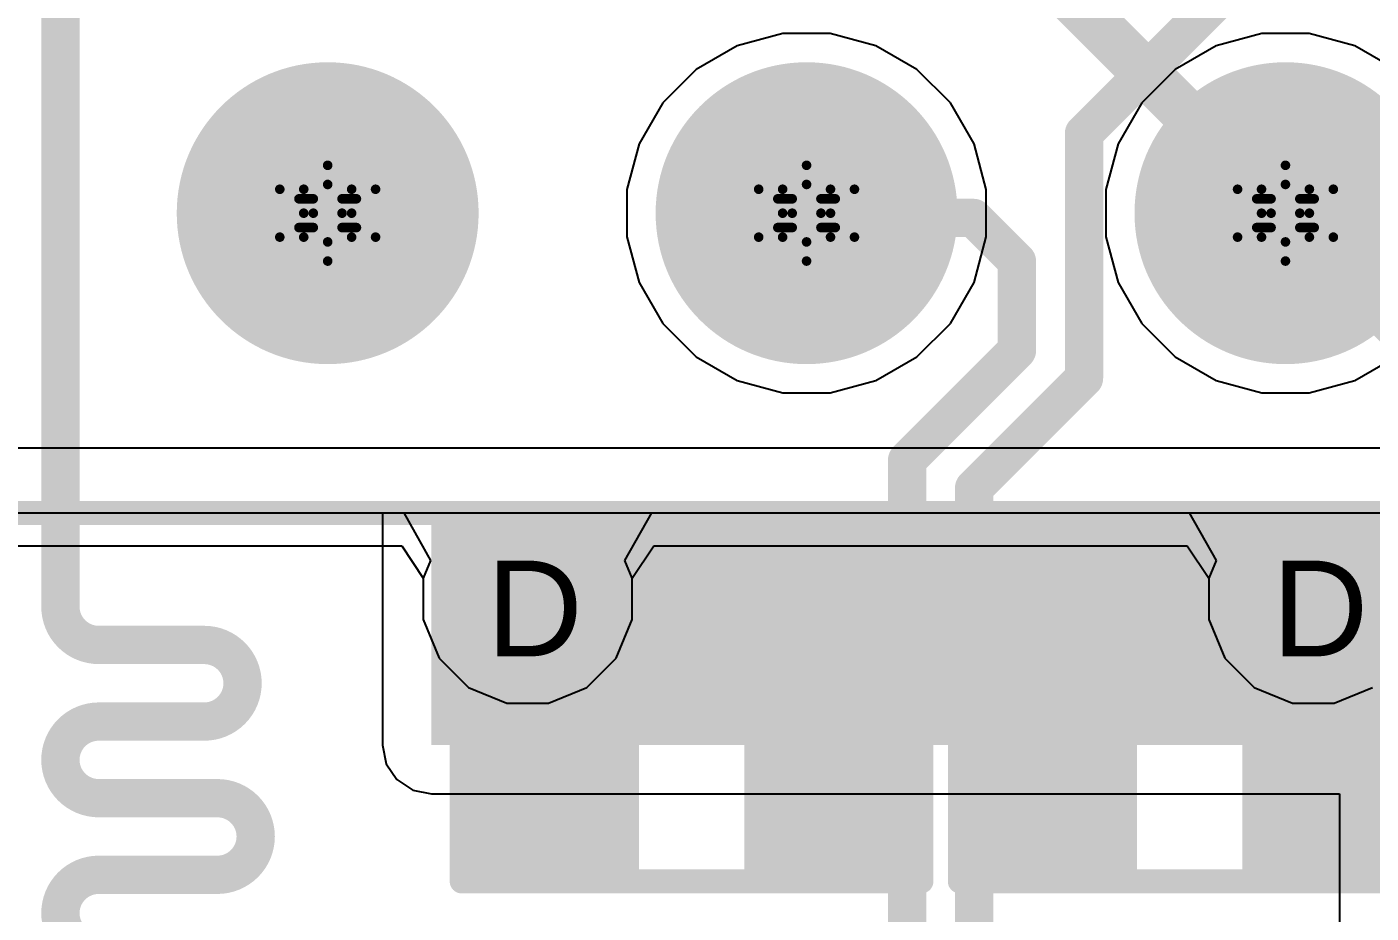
# Model space of a CAD drawing. Header units: inches. Extents: x 0 to 5032, y 0 to 5323.
# Drawn here: x 124.73 to 131.86, y 106.48 to 111.18 of the extents above; entities that cross this region are included whole.
import ezdxf

# ---------------------------------------------------------------- set-up
doc = ezdxf.new("R2010")
doc.units = ezdxf.units.IN
for name, color, linetype in [('Bottom Layer', 5, 'Continuous'), ('Bottom Solder', 6, 'Continuous'), ('Drill Drawing', 1, 'Continuous'), ('Layer 1', 16, 'Continuous'), ('Layer 2', 76, 'Continuous'), ('Multi-Layer', 9, 'Continuous'), ('Pad Holes', 156, 'Continuous'), ('Top Layer', 1, 'Continuous'), ('Top Overlay', 2, 'Continuous'), ('Top Paste', 8, 'Continuous'), ('Top Solder', 216, 'Continuous'), ('Via Holes', 16, 'Continuous')]:
    doc.layers.add(name, color=color, linetype=linetype)
doc.styles.add('Arial', font='', dxfattribs={"height": 0.2})
doc.styles.get('Arial').set_extended_font_data('Arial')

# ---------------------------------------------------------------- blocks, each defined once
blk = doc.blocks.new('HR911105A_224')
at = {"layer": 'Bottom Layer'}
h = blk.add_hatch(color=5, dxfattribs=at)
edge = h.paths.add_edge_path()
edge.add_arc((-4.439998739999999, -6.89499764), 0.69900038, 0, 360)
h = blk.add_hatch(color=5, dxfattribs=at)
edge = h.paths.add_edge_path()
edge.add_arc((-1.89999874, -6.89499764), 0.69900038, 0, 360)
h = blk.add_hatch(color=5, dxfattribs=at)
edge = h.paths.add_edge_path()
edge.add_arc((0.64000126, -6.89499764), 0.69900038, 0, 360)
at = {"layer": 'Bottom Solder'}
h = blk.add_hatch(color=6, dxfattribs=at)
edge = h.paths.add_edge_path()
edge.add_arc((-4.439998739999999, -6.89499764), 0.8006003799999999, 0, 360)
h = blk.add_hatch(color=6, dxfattribs=at)
edge = h.paths.add_edge_path()
edge.add_arc((-1.89999874, -6.89499764), 0.8006003799999999, 0, 360)
h = blk.add_hatch(color=6, dxfattribs=at)
edge = h.paths.add_edge_path()
edge.add_arc((0.64000126, -6.89499764), 0.8006003799999999, 0, 360)
at = {"layer": 'Layer 1'}
h = blk.add_hatch(color=16, dxfattribs=at)
edge = h.paths.add_edge_path()
edge.add_arc((-4.439998739999999, -6.89499764), 0.69900038, 0, 360)
h = blk.add_hatch(color=16, dxfattribs=at)
edge = h.paths.add_edge_path()
edge.add_arc((-1.89999874, -6.89499764), 0.69900038, 0, 360)
h = blk.add_hatch(color=16, dxfattribs=at)
edge = h.paths.add_edge_path()
edge.add_arc((0.64000126, -6.89499764), 0.69900038, 0, 360)
at = {"layer": 'Layer 2'}
h = blk.add_hatch(color=76, dxfattribs=at)
edge = h.paths.add_edge_path()
edge.add_arc((-4.439998739999999, -6.89499764), 0.69900038, 0, 360)
h = blk.add_hatch(color=76, dxfattribs=at)
edge = h.paths.add_edge_path()
edge.add_arc((-1.89999874, -6.89499764), 0.69900038, 0, 360)
h = blk.add_hatch(color=76, dxfattribs=at)
edge = h.paths.add_edge_path()
edge.add_arc((0.64000126, -6.89499764), 0.69900038, 0, 360)
at = {"layer": 'Multi-Layer'}
h = blk.add_hatch(color=9, dxfattribs=at)
edge = h.paths.add_edge_path()
edge.add_arc((-4.439998739999999, -6.89499764), 0.69900038, 0, 360)
h = blk.add_hatch(color=9, dxfattribs=at)
edge = h.paths.add_edge_path()
edge.add_arc((-1.89999874, -6.89499764), 0.69900038, 0, 360)
h = blk.add_hatch(color=9, dxfattribs=at)
edge = h.paths.add_edge_path()
edge.add_arc((0.64000126, -6.89499764), 0.69900038, 0, 360)
at = {"layer": 'Pad Holes'}
h = blk.add_hatch(color=7, dxfattribs=at)
edge = h.paths.add_edge_path()
edge.add_arc((-4.439998739999999, -6.89499764), 0.44500038, 0, 360)
h = blk.add_hatch(color=7, dxfattribs=at)
edge = h.paths.add_edge_path()
edge.add_arc((-1.89999874, -6.89499764), 0.44500038, 0, 360)
h = blk.add_hatch(color=7, dxfattribs=at)
edge = h.paths.add_edge_path()
edge.add_arc((0.64000126, -6.89499764), 0.44500038, 0, 360)
at = {"layer": 'Top Layer'}
h = blk.add_hatch(color=1, dxfattribs=at)
edge = h.paths.add_edge_path()
edge.add_arc((-4.439998739999999, -6.89499764), 0.69900038, 0, 360)
h = blk.add_hatch(color=1, dxfattribs=at)
edge = h.paths.add_edge_path()
edge.add_arc((-1.89999874, -6.89499764), 0.69900038, 0, 360)
h = blk.add_hatch(color=1, dxfattribs=at)
edge = h.paths.add_edge_path()
edge.add_arc((0.64000126, -6.89499764), 0.69900038, 0, 360)
at = {"layer": 'Top Solder'}
h = blk.add_hatch(color=216, dxfattribs=at)
edge = h.paths.add_edge_path()
edge.add_arc((-4.439998739999999, -6.89499764), 0.8006003799999999, 0, 360)
h = blk.add_hatch(color=216, dxfattribs=at)
edge = h.paths.add_edge_path()
edge.add_arc((-1.89999874, -6.89499764), 0.8006003799999999, 0, 360)
h = blk.add_hatch(color=216, dxfattribs=at)
edge = h.paths.add_edge_path()
edge.add_arc((0.64000126, -6.89499764), 0.8006003799999999, 0, 360)
at = {"layer": 'Top Overlay'}
blk.add_lwpolyline([(-7.999999239999999, -8.484997, 0.127, 0.127, 0), (7.999999239999999, -8.484997, 0.127, 0.127, 0)], format="xyseb", dxfattribs=at)
blk = doc.blocks.new('R___0603_228')
at = {"layer": 'Top Layer'}
for points in [[(-0.3809999999999999, 0.4445), (-0.3809999999999999, -0.4445), (-1.143, -0.4445), (-1.143, 0.4445)], [(1.143, 0.4445), (1.143, -0.4445), (0.3809999999999999, -0.4445), (0.3809999999999999, 0.4445)]]:
    blk.add_hatch(color=1, dxfattribs=at).paths.add_polyline_path(points)
at = {"layer": 'Top Paste'}
for points in [[(-0.3809999999999999, 0.4445), (-0.3809999999999999, -0.4445), (-1.143, -0.4445), (-1.143, 0.4445)], [(1.143, 0.4445), (1.143, -0.4445), (0.3809999999999999, -0.4445), (0.3809999999999999, 0.4445)]]:
    blk.add_hatch(color=8, dxfattribs=at).paths.add_polyline_path(points)
at = {"layer": 'Top Solder'}
for points in [[(-0.2794, 0.5460999999999999), (-0.2794, -0.5460999999999999), (-1.2446, -0.5460999999999999), (-1.2446, 0.5460999999999999)], [(1.2446, 0.5460999999999999), (1.2446, -0.5460999999999999), (0.2794, -0.5460999999999999), (0.2794, 0.5460999999999999)]]:
    blk.add_hatch(color=216, dxfattribs=at).paths.add_polyline_path(points)
at = {"layer": 'Top Overlay'}
for points in [[(1.2192, 0.5334, 0.127, 0.127, 0), (-1.2192, 0.5334, 0.127, 0.127, 0)], [(-1.2192, 0.5334, 0.127, 0.127, 0), (-1.2192, -0.5334, 0.127, 0.127, 0)], [(1.2192, 0.5334, 0.127, 0.127, 0), (1.2192, -0.5334, 0.127, 0.127, 0)], [(1.2192, -0.5334, 0.127, 0.127, 0), (-1.2192, -0.5334, 0.127, 0.127, 0)]]:
    blk.add_lwpolyline(points, format="xyseb", dxfattribs=at)
for points in [[(-1.25095, 0.5334, 0.0635, 0.0635, 1), (-1.18745, 0.5334, 0.0635, 0.0635, 1)], [(-1.25095, 0.5334, 0.0635, 0.0635, 1), (-1.18745, 0.5334, 0.0635, 0.0635, 1)], [(1.18745, 0.5334, 0.0635, 0.0635, 1), (1.25095, 0.5334, 0.0635, 0.0635, 1)], [(1.18745, 0.5334, 0.0635, 0.0635, 1), (1.25095, 0.5334, 0.0635, 0.0635, 1)], [(-1.25095, -0.5334, 0.0635, 0.0635, 1), (-1.18745, -0.5334, 0.0635, 0.0635, 1)], [(-1.25095, -0.5334, 0.0635, 0.0635, 1), (-1.18745, -0.5334, 0.0635, 0.0635, 1)], [(1.18745, -0.5334, 0.0635, 0.0635, 1), (1.25095, -0.5334, 0.0635, 0.0635, 1)], [(1.18745, -0.5334, 0.0635, 0.0635, 1), (1.25095, -0.5334, 0.0635, 0.0635, 1)]]:
    blk.add_lwpolyline(points, format="xyseb", close=True, dxfattribs=at)
blk = doc.blocks.new('R___0603_230')
at = {"layer": 'Top Layer'}
for points in [[(-0.3809999999999999, 0.4445), (-0.3810000000000001, -0.4445), (-1.143, -0.4445), (-1.143, 0.4445)], [(1.143, 0.4445), (1.143, -0.4445), (0.3809999999999999, -0.4445), (0.3810000000000001, 0.4445)]]:
    blk.add_hatch(color=1, dxfattribs=at).paths.add_polyline_path(points)
at = {"layer": 'Top Paste'}
for points in [[(-0.3809999999999999, 0.4445), (-0.3810000000000001, -0.4445), (-1.143, -0.4445), (-1.143, 0.4445)], [(1.143, 0.4445), (1.143, -0.4445), (0.3809999999999999, -0.4445), (0.3810000000000001, 0.4445)]]:
    blk.add_hatch(color=8, dxfattribs=at).paths.add_polyline_path(points)
at = {"layer": 'Top Solder'}
for points in [[(-0.2793999999999999, 0.5460999999999999), (-0.2794, -0.5461), (-1.2446, -0.5460999999999999), (-1.2446, 0.5461)], [(1.2446, 0.5460999999999999), (1.2446, -0.5461), (0.2793999999999999, -0.5460999999999999), (0.2794, 0.5461)]]:
    blk.add_hatch(color=216, dxfattribs=at).paths.add_polyline_path(points)
at = {"layer": 'Top Overlay'}
for points in [[(-1.2192, 0.5334, 0.127, 0.127, 0), (1.2192, 0.5334, 0.127, 0.127, 0)], [(-1.2192, -0.5334, 0.127, 0.127, 0), (-1.2192, 0.5334, 0.127, 0.127, 0)], [(1.2192, -0.5334, 0.127, 0.127, 0), (1.2192, 0.5334, 0.127, 0.127, 0)], [(-1.2192, -0.5334, 0.127, 0.127, 0), (1.2192, -0.5334, 0.127, 0.127, 0)]]:
    blk.add_lwpolyline(points, format="xyseb", dxfattribs=at)
for points in [[(-1.25095, 0.5334, 0.0635, 0.0635, 1), (-1.18745, 0.5334, 0.0635, 0.0635, 1)], [(-1.25095, 0.5334, 0.0635, 0.0635, 1), (-1.18745, 0.5334, 0.0635, 0.0635, 1)], [(1.18745, 0.5334, 0.0635, 0.0635, 1), (1.25095, 0.5334, 0.0635, 0.0635, 1)], [(1.18745, 0.5334, 0.0635, 0.0635, 1), (1.25095, 0.5334, 0.0635, 0.0635, 1)], [(-1.25095, -0.5334, 0.0635, 0.0635, 1), (-1.18745, -0.5334, 0.0635, 0.0635, 1)], [(-1.25095, -0.5334, 0.0635, 0.0635, 1), (-1.18745, -0.5334, 0.0635, 0.0635, 1)], [(1.18745, -0.5334, 0.0635, 0.0635, 1), (1.25095, -0.5334, 0.0635, 0.0635, 1)], [(1.18745, -0.5334, 0.0635, 0.0635, 1), (1.25095, -0.5334, 0.0635, 0.0635, 1)]]:
    blk.add_lwpolyline(points, format="xyseb", close=True, dxfattribs=at)

msp = doc.modelspace()

# ---------------------------------------------------------------- hatches: boundary and pattern name
at = {"layer": 'Bottom Layer'}
msp.add_hatch(color=5, dxfattribs=at).paths.add_polyline_path([(126.87742468, 107.36862448), (138.56142468, 107.36862448), (138.56142468, 108.61322448), (126.87742468, 108.61322448)])
h = msp.add_hatch(color=5, dxfattribs=at)
edge = h.paths.add_edge_path()
edge.add_arc((127.38850062, 108.1441957), 0.2999994, 0, 360)
h = msp.add_hatch(color=5, dxfattribs=at)
edge = h.paths.add_edge_path()
edge.add_arc((131.5547026, 108.1441957), 0.2999994, 0, 360)
at = {"layer": 'Bottom Solder'}
h = msp.add_hatch(color=6, dxfattribs=at)
edge = h.paths.add_edge_path()
edge.add_arc((127.38850062, 108.1441957), 0.4015993999999999, 0, 360)
h = msp.add_hatch(color=6, dxfattribs=at)
edge = h.paths.add_edge_path()
edge.add_arc((131.5547026, 108.1441957), 0.4015993999999999, 0, 360)
at = {"layer": 'Layer 1'}
h = msp.add_hatch(color=16, dxfattribs=at)
edge = h.paths.add_edge_path()
edge.add_arc((127.38850062, 108.1441957), 0.2999994, 0, 360)
h = msp.add_hatch(color=16, dxfattribs=at)
edge = h.paths.add_edge_path()
edge.add_arc((131.5547026, 108.1441957), 0.2999994, 0, 360)
at = {"layer": 'Layer 2'}
h = msp.add_hatch(color=76, dxfattribs=at)
edge = h.paths.add_edge_path()
edge.add_arc((127.38850062, 108.1441957), 0.2999994, 0, 360)
h = msp.add_hatch(color=76, dxfattribs=at)
edge = h.paths.add_edge_path()
edge.add_arc((131.5547026, 108.1441957), 0.2999994, 0, 360)
at = {"layer": 'Top Layer'}
h = msp.add_hatch(color=1, dxfattribs=at)
edge = h.paths.add_edge_path()
edge.add_arc((127.38850062, 108.1441957), 0.2999994, 0, 360)
h = msp.add_hatch(color=1, dxfattribs=at)
edge = h.paths.add_edge_path()
edge.add_arc((131.5547026, 108.1441957), 0.2999994, 0, 360)
at = {"layer": 'Top Solder'}
h = msp.add_hatch(color=216, dxfattribs=at)
edge = h.paths.add_edge_path()
edge.add_arc((127.38850062, 108.1441957), 0.4015993999999999, 0, 360)
h = msp.add_hatch(color=216, dxfattribs=at)
edge = h.paths.add_edge_path()
edge.add_arc((131.5547026, 108.1441957), 0.4015993999999999, 0, 360)
at = {"layer": 'Via Holes'}
h = msp.add_hatch(color=7, dxfattribs=at)
edge = h.paths.add_edge_path()
edge.add_arc((127.38850062, 108.1441957), 0.1499997, 0, 360)
h = msp.add_hatch(color=7, dxfattribs=at)
edge = h.paths.add_edge_path()
edge.add_arc((131.5547026, 108.1441957), 0.1499997, 0, 360)

# ---------------------------------------------------------------- linework, layer by layer
at = {"layer": 'Bottom Layer'}
for p, q in [((122.7663026, 108.6013957), (162.2125026, 108.6013957)), ((122.7663026, 108.6013957), (126.61844882, 108.6013957)), ((126.61844882, 108.6013957), (126.61844882, 107.36862448)), ((126.61844882, 107.36862448), (126.63816176, 107.26951876)), ((126.63816176, 107.26951876), (126.69430084, 107.18550064)), ((126.69430084, 107.18550064), (126.77831896, 107.12936156)), ((126.77831896, 107.12936156), (126.87742468, 107.10964862)), ((126.87742468, 107.10964862), (131.69404954, 107.10964862)), ((131.69404954, 107.10964862), (131.69404954, 101.72982448))]:
    msp.add_line(p, q, dxfattribs=at)
msp.add_lwpolyline([(130.25686928, 111.34043264, 0.254, 0.254, 0), (131.40730386, 110.18999806, 0.254, 0.254, 0)], format="xyseb", dxfattribs=at)
msp.add_lwpolyline([(131.34380386, 110.18999806, 0.127, 0.127, 1), (131.47080386, 110.18999806, 0.127, 0.127, 1)], format="xyseb", close=True, dxfattribs=at)
at = {"layer": 'Drill Drawing'}
for points in [[(126.20030386, 110.31699806, 0.0508, 0.0508, 0), (126.32730386, 110.44399806, 0.0508, 0.0508, 0)], [(126.32730386, 110.44399806, 0.0508, 0.0508, 0), (126.45430386, 110.31699806, 0.0508, 0.0508, 0)], [(128.74030386, 110.31699806, 0.0508, 0.0508, 0), (128.86730386, 110.44399806, 0.0508, 0.0508, 0)], [(128.86730386, 110.44399806, 0.0508, 0.0508, 0), (128.99430386, 110.31699806, 0.0508, 0.0508, 0)], [(131.28030386, 110.31699806, 0.0508, 0.0508, 0), (131.40730386, 110.44399806, 0.0508, 0.0508, 0)], [(131.40730386, 110.44399806, 0.0508, 0.0508, 0), (131.53430386, 110.31699806, 0.0508, 0.0508, 0)], [(126.07330386, 110.31699806, 0.0508, 0.0508, 0), (126.20030386, 110.18999806, 0.0508, 0.0508, 0)], [(126.07330386, 110.31699806, 0.0508, 0.0508, 0), (126.20030386, 110.31699806, 0.0508, 0.0508, 0)], [(126.25110386, 110.26619806, 0.0508, 0.0508, 0), (126.32730386, 110.34239806, 0.0508, 0.0508, 0)], [(126.32730386, 110.34239806, 0.0508, 0.0508, 0), (126.40350386, 110.26619806, 0.0508, 0.0508, 0)], [(126.45430386, 110.31699806, 0.0508, 0.0508, 0), (126.58130386, 110.31699806, 0.0508, 0.0508, 0)], [(126.45430386, 110.18999806, 0.0508, 0.0508, 0), (126.58130386, 110.31699806, 0.0508, 0.0508, 0)], [(128.61330386, 110.31699806, 0.0508, 0.0508, 0), (128.74030386, 110.18999806, 0.0508, 0.0508, 0)], [(128.61330386, 110.31699806, 0.0508, 0.0508, 0), (128.74030386, 110.31699806, 0.0508, 0.0508, 0)], [(128.79110386, 110.26619806, 0.0508, 0.0508, 0), (128.86730386, 110.34239806, 0.0508, 0.0508, 0)], [(128.86730386, 110.34239806, 0.0508, 0.0508, 0), (128.94350386, 110.26619806, 0.0508, 0.0508, 0)], [(128.99430386, 110.31699806, 0.0508, 0.0508, 0), (129.12130386, 110.31699806, 0.0508, 0.0508, 0)], [(128.99430386, 110.18999806, 0.0508, 0.0508, 0), (129.12130386, 110.31699806, 0.0508, 0.0508, 0)], [(131.15330386, 110.31699806, 0.0508, 0.0508, 0), (131.28030386, 110.18999806, 0.0508, 0.0508, 0)], [(131.15330386, 110.31699806, 0.0508, 0.0508, 0), (131.28030386, 110.31699806, 0.0508, 0.0508, 0)], [(131.33110386, 110.26619806, 0.0508, 0.0508, 0), (131.40730386, 110.34239806, 0.0508, 0.0508, 0)], [(131.40730386, 110.34239806, 0.0508, 0.0508, 0), (131.48350386, 110.26619806, 0.0508, 0.0508, 0)], [(131.53430386, 110.31699806, 0.0508, 0.0508, 0), (131.66130386, 110.31699806, 0.0508, 0.0508, 0)], [(131.53430386, 110.18999806, 0.0508, 0.0508, 0), (131.66130386, 110.31699806, 0.0508, 0.0508, 0)], [(126.17490386, 110.26619806, 0.0508, 0.0508, 0), (126.25110386, 110.18999806, 0.0508, 0.0508, 0)], [(126.17490386, 110.26619806, 0.0508, 0.0508, 0), (126.25110386, 110.26619806, 0.0508, 0.0508, 0)], [(126.40350386, 110.26619806, 0.0508, 0.0508, 0), (126.47970386, 110.26619806, 0.0508, 0.0508, 0)], [(126.40350386, 110.18999806, 0.0508, 0.0508, 0), (126.47970386, 110.26619806, 0.0508, 0.0508, 0)], [(128.71490386, 110.26619806, 0.0508, 0.0508, 0), (128.79110386, 110.18999806, 0.0508, 0.0508, 0)], [(128.71490386, 110.26619806, 0.0508, 0.0508, 0), (128.79110386, 110.26619806, 0.0508, 0.0508, 0)], [(128.94350386, 110.26619806, 0.0508, 0.0508, 0), (129.01970386, 110.26619806, 0.0508, 0.0508, 0)], [(128.94350386, 110.18999806, 0.0508, 0.0508, 0), (129.01970386, 110.26619806, 0.0508, 0.0508, 0)], [(131.25490386, 110.26619806, 0.0508, 0.0508, 0), (131.33110386, 110.18999806, 0.0508, 0.0508, 0)], [(131.25490386, 110.26619806, 0.0508, 0.0508, 0), (131.33110386, 110.26619806, 0.0508, 0.0508, 0)], [(131.48350386, 110.26619806, 0.0508, 0.0508, 0), (131.55970386, 110.26619806, 0.0508, 0.0508, 0)], [(131.48350386, 110.18999806, 0.0508, 0.0508, 0), (131.55970386, 110.26619806, 0.0508, 0.0508, 0)], [(126.07330386, 110.06299806, 0.0508, 0.0508, 0), (126.20030386, 110.18999806, 0.0508, 0.0508, 0)], [(126.17490386, 110.11379806, 0.0508, 0.0508, 0), (126.25110386, 110.18999806, 0.0508, 0.0508, 0)], [(126.40350386, 110.18999806, 0.0508, 0.0508, 0), (126.47970386, 110.11379806, 0.0508, 0.0508, 0)], [(126.45430386, 110.18999806, 0.0508, 0.0508, 0), (126.58130386, 110.06299806, 0.0508, 0.0508, 0)], [(128.61330386, 110.06299806, 0.0508, 0.0508, 0), (128.74030386, 110.18999806, 0.0508, 0.0508, 0)], [(128.71490386, 110.11379806, 0.0508, 0.0508, 0), (128.79110386, 110.18999806, 0.0508, 0.0508, 0)], [(128.94350386, 110.18999806, 0.0508, 0.0508, 0), (129.01970386, 110.11379806, 0.0508, 0.0508, 0)], [(128.99430386, 110.18999806, 0.0508, 0.0508, 0), (129.12130386, 110.06299806, 0.0508, 0.0508, 0)], [(131.15330386, 110.06299806, 0.0508, 0.0508, 0), (131.28030386, 110.18999806, 0.0508, 0.0508, 0)], [(131.25490386, 110.11379806, 0.0508, 0.0508, 0), (131.33110386, 110.18999806, 0.0508, 0.0508, 0)], [(131.48350386, 110.18999806, 0.0508, 0.0508, 0), (131.55970386, 110.11379806, 0.0508, 0.0508, 0)], [(131.53430386, 110.18999806, 0.0508, 0.0508, 0), (131.66130386, 110.06299806, 0.0508, 0.0508, 0)], [(126.07330386, 110.06299806, 0.0508, 0.0508, 0), (126.20030386, 110.06299806, 0.0508, 0.0508, 0)], [(126.17490386, 110.11379806, 0.0508, 0.0508, 0), (126.25110386, 110.11379806, 0.0508, 0.0508, 0)], [(126.20030386, 110.06299806, 0.0508, 0.0508, 0), (126.32730386, 109.93599806, 0.0508, 0.0508, 0)], [(126.25110386, 110.11379806, 0.0508, 0.0508, 0), (126.32730386, 110.03759806, 0.0508, 0.0508, 0)], [(126.32730386, 110.03759806, 0.0508, 0.0508, 0), (126.40350386, 110.11379806, 0.0508, 0.0508, 0)], [(126.32730386, 109.93599806, 0.0508, 0.0508, 0), (126.45430386, 110.06299806, 0.0508, 0.0508, 0)], [(126.40350386, 110.11379806, 0.0508, 0.0508, 0), (126.47970386, 110.11379806, 0.0508, 0.0508, 0)], [(126.45430386, 110.06299806, 0.0508, 0.0508, 0), (126.58130386, 110.06299806, 0.0508, 0.0508, 0)], [(128.61330386, 110.06299806, 0.0508, 0.0508, 0), (128.74030386, 110.06299806, 0.0508, 0.0508, 0)], [(128.71490386, 110.11379806, 0.0508, 0.0508, 0), (128.79110386, 110.11379806, 0.0508, 0.0508, 0)], [(128.74030386, 110.06299806, 0.0508, 0.0508, 0), (128.86730386, 109.93599806, 0.0508, 0.0508, 0)], [(128.79110386, 110.11379806, 0.0508, 0.0508, 0), (128.86730386, 110.03759806, 0.0508, 0.0508, 0)], [(128.86730386, 110.03759806, 0.0508, 0.0508, 0), (128.94350386, 110.11379806, 0.0508, 0.0508, 0)], [(128.86730386, 109.93599806, 0.0508, 0.0508, 0), (128.99430386, 110.06299806, 0.0508, 0.0508, 0)], [(128.94350386, 110.11379806, 0.0508, 0.0508, 0), (129.01970386, 110.11379806, 0.0508, 0.0508, 0)], [(128.99430386, 110.06299806, 0.0508, 0.0508, 0), (129.12130386, 110.06299806, 0.0508, 0.0508, 0)], [(131.15330386, 110.06299806, 0.0508, 0.0508, 0), (131.28030386, 110.06299806, 0.0508, 0.0508, 0)], [(131.25490386, 110.11379806, 0.0508, 0.0508, 0), (131.33110386, 110.11379806, 0.0508, 0.0508, 0)], [(131.28030386, 110.06299806, 0.0508, 0.0508, 0), (131.40730386, 109.93599806, 0.0508, 0.0508, 0)], [(131.33110386, 110.11379806, 0.0508, 0.0508, 0), (131.40730386, 110.03759806, 0.0508, 0.0508, 0)], [(131.40730386, 110.03759806, 0.0508, 0.0508, 0), (131.48350386, 110.11379806, 0.0508, 0.0508, 0)], [(131.40730386, 109.93599806, 0.0508, 0.0508, 0), (131.53430386, 110.06299806, 0.0508, 0.0508, 0)], [(131.48350386, 110.11379806, 0.0508, 0.0508, 0), (131.55970386, 110.11379806, 0.0508, 0.0508, 0)], [(131.53430386, 110.06299806, 0.0508, 0.0508, 0), (131.66130386, 110.06299806, 0.0508, 0.0508, 0)]]:
    msp.add_lwpolyline(points, format="xyseb", dxfattribs=at)
for points in [[(126.31460386, 110.44399806, 0.0254, 0.0254, 1), (126.34000386, 110.44399806, 0.0254, 0.0254, 1)], [(126.31460386, 110.44399806, 0.0254, 0.0254, 1), (126.34000386, 110.44399806, 0.0254, 0.0254, 1)], [(128.85460386, 110.44399806, 0.0254, 0.0254, 1), (128.88000386, 110.44399806, 0.0254, 0.0254, 1)], [(128.85460386, 110.44399806, 0.0254, 0.0254, 1), (128.88000386, 110.44399806, 0.0254, 0.0254, 1)], [(131.39460386, 110.44399806, 0.0254, 0.0254, 1), (131.42000386, 110.44399806, 0.0254, 0.0254, 1)], [(131.39460386, 110.44399806, 0.0254, 0.0254, 1), (131.42000386, 110.44399806, 0.0254, 0.0254, 1)], [(126.06060386, 110.31699806, 0.0254, 0.0254, 1), (126.08600386, 110.31699806, 0.0254, 0.0254, 1)], [(126.06060386, 110.31699806, 0.0254, 0.0254, 1), (126.08600386, 110.31699806, 0.0254, 0.0254, 1)], [(126.18760386, 110.31699806, 0.0254, 0.0254, 1), (126.21300386, 110.31699806, 0.0254, 0.0254, 1)], [(126.18760386, 110.31699806, 0.0254, 0.0254, 1), (126.21300386, 110.31699806, 0.0254, 0.0254, 1)], [(126.31460386, 110.34239806, 0.0254, 0.0254, 1), (126.34000386, 110.34239806, 0.0254, 0.0254, 1)], [(126.31460386, 110.34239806, 0.0254, 0.0254, 1), (126.34000386, 110.34239806, 0.0254, 0.0254, 1)], [(126.44160386, 110.31699806, 0.0254, 0.0254, 1), (126.46700386, 110.31699806, 0.0254, 0.0254, 1)], [(126.44160386, 110.31699806, 0.0254, 0.0254, 1), (126.46700386, 110.31699806, 0.0254, 0.0254, 1)], [(126.56860386, 110.31699806, 0.0254, 0.0254, 1), (126.59400386, 110.31699806, 0.0254, 0.0254, 1)], [(126.56860386, 110.31699806, 0.0254, 0.0254, 1), (126.59400386, 110.31699806, 0.0254, 0.0254, 1)], [(128.60060386, 110.31699806, 0.0254, 0.0254, 1), (128.62600386, 110.31699806, 0.0254, 0.0254, 1)], [(128.60060386, 110.31699806, 0.0254, 0.0254, 1), (128.62600386, 110.31699806, 0.0254, 0.0254, 1)], [(128.72760386, 110.31699806, 0.0254, 0.0254, 1), (128.75300386, 110.31699806, 0.0254, 0.0254, 1)], [(128.72760386, 110.31699806, 0.0254, 0.0254, 1), (128.75300386, 110.31699806, 0.0254, 0.0254, 1)], [(128.85460386, 110.34239806, 0.0254, 0.0254, 1), (128.88000386, 110.34239806, 0.0254, 0.0254, 1)], [(128.85460386, 110.34239806, 0.0254, 0.0254, 1), (128.88000386, 110.34239806, 0.0254, 0.0254, 1)], [(128.98160386, 110.31699806, 0.0254, 0.0254, 1), (129.00700386, 110.31699806, 0.0254, 0.0254, 1)], [(128.98160386, 110.31699806, 0.0254, 0.0254, 1), (129.00700386, 110.31699806, 0.0254, 0.0254, 1)], [(129.10860386, 110.31699806, 0.0254, 0.0254, 1), (129.13400386, 110.31699806, 0.0254, 0.0254, 1)], [(129.10860386, 110.31699806, 0.0254, 0.0254, 1), (129.13400386, 110.31699806, 0.0254, 0.0254, 1)], [(131.14060386, 110.31699806, 0.0254, 0.0254, 1), (131.16600386, 110.31699806, 0.0254, 0.0254, 1)], [(131.14060386, 110.31699806, 0.0254, 0.0254, 1), (131.16600386, 110.31699806, 0.0254, 0.0254, 1)], [(131.26760386, 110.31699806, 0.0254, 0.0254, 1), (131.29300386, 110.31699806, 0.0254, 0.0254, 1)], [(131.26760386, 110.31699806, 0.0254, 0.0254, 1), (131.29300386, 110.31699806, 0.0254, 0.0254, 1)], [(131.39460386, 110.34239806, 0.0254, 0.0254, 1), (131.42000386, 110.34239806, 0.0254, 0.0254, 1)], [(131.39460386, 110.34239806, 0.0254, 0.0254, 1), (131.42000386, 110.34239806, 0.0254, 0.0254, 1)], [(131.52160386, 110.31699806, 0.0254, 0.0254, 1), (131.54700386, 110.31699806, 0.0254, 0.0254, 1)], [(131.52160386, 110.31699806, 0.0254, 0.0254, 1), (131.54700386, 110.31699806, 0.0254, 0.0254, 1)], [(131.64860386, 110.31699806, 0.0254, 0.0254, 1), (131.67400386, 110.31699806, 0.0254, 0.0254, 1)], [(131.64860386, 110.31699806, 0.0254, 0.0254, 1), (131.67400386, 110.31699806, 0.0254, 0.0254, 1)], [(126.16220386, 110.26619806, 0.0254, 0.0254, 1), (126.18760386, 110.26619806, 0.0254, 0.0254, 1)], [(126.16220386, 110.26619806, 0.0254, 0.0254, 1), (126.18760386, 110.26619806, 0.0254, 0.0254, 1)], [(126.23840386, 110.26619806, 0.0254, 0.0254, 1), (126.26380386, 110.26619806, 0.0254, 0.0254, 1)], [(126.23840386, 110.26619806, 0.0254, 0.0254, 1), (126.26380386, 110.26619806, 0.0254, 0.0254, 1)], [(126.39080386, 110.26619806, 0.0254, 0.0254, 1), (126.41620386, 110.26619806, 0.0254, 0.0254, 1)], [(126.39080386, 110.26619806, 0.0254, 0.0254, 1), (126.41620386, 110.26619806, 0.0254, 0.0254, 1)], [(126.46700386, 110.26619806, 0.0254, 0.0254, 1), (126.49240386, 110.26619806, 0.0254, 0.0254, 1)], [(126.46700386, 110.26619806, 0.0254, 0.0254, 1), (126.49240386, 110.26619806, 0.0254, 0.0254, 1)], [(128.70220386, 110.26619806, 0.0254, 0.0254, 1), (128.72760386, 110.26619806, 0.0254, 0.0254, 1)], [(128.70220386, 110.26619806, 0.0254, 0.0254, 1), (128.72760386, 110.26619806, 0.0254, 0.0254, 1)], [(128.77840386, 110.26619806, 0.0254, 0.0254, 1), (128.80380386, 110.26619806, 0.0254, 0.0254, 1)], [(128.77840386, 110.26619806, 0.0254, 0.0254, 1), (128.80380386, 110.26619806, 0.0254, 0.0254, 1)], [(128.93080386, 110.26619806, 0.0254, 0.0254, 1), (128.95620386, 110.26619806, 0.0254, 0.0254, 1)], [(128.93080386, 110.26619806, 0.0254, 0.0254, 1), (128.95620386, 110.26619806, 0.0254, 0.0254, 1)], [(129.00700386, 110.26619806, 0.0254, 0.0254, 1), (129.03240386, 110.26619806, 0.0254, 0.0254, 1)], [(129.00700386, 110.26619806, 0.0254, 0.0254, 1), (129.03240386, 110.26619806, 0.0254, 0.0254, 1)], [(131.24220386, 110.26619806, 0.0254, 0.0254, 1), (131.26760386, 110.26619806, 0.0254, 0.0254, 1)], [(131.24220386, 110.26619806, 0.0254, 0.0254, 1), (131.26760386, 110.26619806, 0.0254, 0.0254, 1)], [(131.31840386, 110.26619806, 0.0254, 0.0254, 1), (131.34380386, 110.26619806, 0.0254, 0.0254, 1)], [(131.31840386, 110.26619806, 0.0254, 0.0254, 1), (131.34380386, 110.26619806, 0.0254, 0.0254, 1)], [(131.47080386, 110.26619806, 0.0254, 0.0254, 1), (131.49620386, 110.26619806, 0.0254, 0.0254, 1)], [(131.47080386, 110.26619806, 0.0254, 0.0254, 1), (131.49620386, 110.26619806, 0.0254, 0.0254, 1)], [(131.54700386, 110.26619806, 0.0254, 0.0254, 1), (131.57240386, 110.26619806, 0.0254, 0.0254, 1)], [(131.54700386, 110.26619806, 0.0254, 0.0254, 1), (131.57240386, 110.26619806, 0.0254, 0.0254, 1)], [(126.18760386, 110.18999806, 0.0254, 0.0254, 1), (126.21300386, 110.18999806, 0.0254, 0.0254, 1)], [(126.18760386, 110.18999806, 0.0254, 0.0254, 1), (126.21300386, 110.18999806, 0.0254, 0.0254, 1)], [(126.23840386, 110.18999806, 0.0254, 0.0254, 1), (126.26380386, 110.18999806, 0.0254, 0.0254, 1)], [(126.23840386, 110.18999806, 0.0254, 0.0254, 1), (126.26380386, 110.18999806, 0.0254, 0.0254, 1)], [(126.39080386, 110.18999806, 0.0254, 0.0254, 1), (126.41620386, 110.18999806, 0.0254, 0.0254, 1)], [(126.39080386, 110.18999806, 0.0254, 0.0254, 1), (126.41620386, 110.18999806, 0.0254, 0.0254, 1)], [(126.44160386, 110.18999806, 0.0254, 0.0254, 1), (126.46700386, 110.18999806, 0.0254, 0.0254, 1)], [(126.44160386, 110.18999806, 0.0254, 0.0254, 1), (126.46700386, 110.18999806, 0.0254, 0.0254, 1)], [(128.72760386, 110.18999806, 0.0254, 0.0254, 1), (128.75300386, 110.18999806, 0.0254, 0.0254, 1)], [(128.72760386, 110.18999806, 0.0254, 0.0254, 1), (128.75300386, 110.18999806, 0.0254, 0.0254, 1)], [(128.77840386, 110.18999806, 0.0254, 0.0254, 1), (128.80380386, 110.18999806, 0.0254, 0.0254, 1)], [(128.77840386, 110.18999806, 0.0254, 0.0254, 1), (128.80380386, 110.18999806, 0.0254, 0.0254, 1)], [(128.93080386, 110.18999806, 0.0254, 0.0254, 1), (128.95620386, 110.18999806, 0.0254, 0.0254, 1)], [(128.93080386, 110.18999806, 0.0254, 0.0254, 1), (128.95620386, 110.18999806, 0.0254, 0.0254, 1)], [(128.98160386, 110.18999806, 0.0254, 0.0254, 1), (129.00700386, 110.18999806, 0.0254, 0.0254, 1)], [(128.98160386, 110.18999806, 0.0254, 0.0254, 1), (129.00700386, 110.18999806, 0.0254, 0.0254, 1)], [(131.26760386, 110.18999806, 0.0254, 0.0254, 1), (131.29300386, 110.18999806, 0.0254, 0.0254, 1)], [(131.26760386, 110.18999806, 0.0254, 0.0254, 1), (131.29300386, 110.18999806, 0.0254, 0.0254, 1)], [(131.31840386, 110.18999806, 0.0254, 0.0254, 1), (131.34380386, 110.18999806, 0.0254, 0.0254, 1)], [(131.31840386, 110.18999806, 0.0254, 0.0254, 1), (131.34380386, 110.18999806, 0.0254, 0.0254, 1)], [(131.47080386, 110.18999806, 0.0254, 0.0254, 1), (131.49620386, 110.18999806, 0.0254, 0.0254, 1)], [(131.47080386, 110.18999806, 0.0254, 0.0254, 1), (131.49620386, 110.18999806, 0.0254, 0.0254, 1)], [(131.52160386, 110.18999806, 0.0254, 0.0254, 1), (131.54700386, 110.18999806, 0.0254, 0.0254, 1)], [(131.52160386, 110.18999806, 0.0254, 0.0254, 1), (131.54700386, 110.18999806, 0.0254, 0.0254, 1)], [(126.06060386, 110.06299806, 0.0254, 0.0254, 1), (126.08600386, 110.06299806, 0.0254, 0.0254, 1)], [(126.06060386, 110.06299806, 0.0254, 0.0254, 1), (126.08600386, 110.06299806, 0.0254, 0.0254, 1)], [(126.16220386, 110.11379806, 0.0254, 0.0254, 1), (126.18760386, 110.11379806, 0.0254, 0.0254, 1)], [(126.16220386, 110.11379806, 0.0254, 0.0254, 1), (126.18760386, 110.11379806, 0.0254, 0.0254, 1)], [(126.18760386, 110.06299806, 0.0254, 0.0254, 1), (126.21300386, 110.06299806, 0.0254, 0.0254, 1)], [(126.18760386, 110.06299806, 0.0254, 0.0254, 1), (126.21300386, 110.06299806, 0.0254, 0.0254, 1)], [(126.23840386, 110.11379806, 0.0254, 0.0254, 1), (126.26380386, 110.11379806, 0.0254, 0.0254, 1)], [(126.23840386, 110.11379806, 0.0254, 0.0254, 1), (126.26380386, 110.11379806, 0.0254, 0.0254, 1)], [(126.39080386, 110.11379806, 0.0254, 0.0254, 1), (126.41620386, 110.11379806, 0.0254, 0.0254, 1)], [(126.39080386, 110.11379806, 0.0254, 0.0254, 1), (126.41620386, 110.11379806, 0.0254, 0.0254, 1)], [(126.44160386, 110.06299806, 0.0254, 0.0254, 1), (126.46700386, 110.06299806, 0.0254, 0.0254, 1)], [(126.44160386, 110.06299806, 0.0254, 0.0254, 1), (126.46700386, 110.06299806, 0.0254, 0.0254, 1)], [(126.46700386, 110.11379806, 0.0254, 0.0254, 1), (126.49240386, 110.11379806, 0.0254, 0.0254, 1)], [(126.46700386, 110.11379806, 0.0254, 0.0254, 1), (126.49240386, 110.11379806, 0.0254, 0.0254, 1)], [(126.56860386, 110.06299806, 0.0254, 0.0254, 1), (126.59400386, 110.06299806, 0.0254, 0.0254, 1)], [(126.56860386, 110.06299806, 0.0254, 0.0254, 1), (126.59400386, 110.06299806, 0.0254, 0.0254, 1)], [(128.60060386, 110.06299806, 0.0254, 0.0254, 1), (128.62600386, 110.06299806, 0.0254, 0.0254, 1)], [(128.60060386, 110.06299806, 0.0254, 0.0254, 1), (128.62600386, 110.06299806, 0.0254, 0.0254, 1)], [(128.70220386, 110.11379806, 0.0254, 0.0254, 1), (128.72760386, 110.11379806, 0.0254, 0.0254, 1)], [(128.70220386, 110.11379806, 0.0254, 0.0254, 1), (128.72760386, 110.11379806, 0.0254, 0.0254, 1)], [(128.72760386, 110.06299806, 0.0254, 0.0254, 1), (128.75300386, 110.06299806, 0.0254, 0.0254, 1)], [(128.72760386, 110.06299806, 0.0254, 0.0254, 1), (128.75300386, 110.06299806, 0.0254, 0.0254, 1)], [(128.77840386, 110.11379806, 0.0254, 0.0254, 1), (128.80380386, 110.11379806, 0.0254, 0.0254, 1)], [(128.77840386, 110.11379806, 0.0254, 0.0254, 1), (128.80380386, 110.11379806, 0.0254, 0.0254, 1)], [(128.93080386, 110.11379806, 0.0254, 0.0254, 1), (128.95620386, 110.11379806, 0.0254, 0.0254, 1)], [(128.93080386, 110.11379806, 0.0254, 0.0254, 1), (128.95620386, 110.11379806, 0.0254, 0.0254, 1)], [(128.98160386, 110.06299806, 0.0254, 0.0254, 1), (129.00700386, 110.06299806, 0.0254, 0.0254, 1)], [(128.98160386, 110.06299806, 0.0254, 0.0254, 1), (129.00700386, 110.06299806, 0.0254, 0.0254, 1)], [(129.00700386, 110.11379806, 0.0254, 0.0254, 1), (129.03240386, 110.11379806, 0.0254, 0.0254, 1)], [(129.00700386, 110.11379806, 0.0254, 0.0254, 1), (129.03240386, 110.11379806, 0.0254, 0.0254, 1)], [(129.10860386, 110.06299806, 0.0254, 0.0254, 1), (129.13400386, 110.06299806, 0.0254, 0.0254, 1)], [(129.10860386, 110.06299806, 0.0254, 0.0254, 1), (129.13400386, 110.06299806, 0.0254, 0.0254, 1)], [(131.14060386, 110.06299806, 0.0254, 0.0254, 1), (131.16600386, 110.06299806, 0.0254, 0.0254, 1)], [(131.14060386, 110.06299806, 0.0254, 0.0254, 1), (131.16600386, 110.06299806, 0.0254, 0.0254, 1)], [(131.24220386, 110.11379806, 0.0254, 0.0254, 1), (131.26760386, 110.11379806, 0.0254, 0.0254, 1)], [(131.24220386, 110.11379806, 0.0254, 0.0254, 1), (131.26760386, 110.11379806, 0.0254, 0.0254, 1)], [(131.26760386, 110.06299806, 0.0254, 0.0254, 1), (131.29300386, 110.06299806, 0.0254, 0.0254, 1)], [(131.26760386, 110.06299806, 0.0254, 0.0254, 1), (131.29300386, 110.06299806, 0.0254, 0.0254, 1)], [(131.31840386, 110.11379806, 0.0254, 0.0254, 1), (131.34380386, 110.11379806, 0.0254, 0.0254, 1)], [(131.31840386, 110.11379806, 0.0254, 0.0254, 1), (131.34380386, 110.11379806, 0.0254, 0.0254, 1)], [(131.47080386, 110.11379806, 0.0254, 0.0254, 1), (131.49620386, 110.11379806, 0.0254, 0.0254, 1)], [(131.47080386, 110.11379806, 0.0254, 0.0254, 1), (131.49620386, 110.11379806, 0.0254, 0.0254, 1)], [(131.52160386, 110.06299806, 0.0254, 0.0254, 1), (131.54700386, 110.06299806, 0.0254, 0.0254, 1)], [(131.52160386, 110.06299806, 0.0254, 0.0254, 1), (131.54700386, 110.06299806, 0.0254, 0.0254, 1)], [(131.54700386, 110.11379806, 0.0254, 0.0254, 1), (131.57240386, 110.11379806, 0.0254, 0.0254, 1)], [(131.54700386, 110.11379806, 0.0254, 0.0254, 1), (131.57240386, 110.11379806, 0.0254, 0.0254, 1)], [(131.64860386, 110.06299806, 0.0254, 0.0254, 1), (131.67400386, 110.06299806, 0.0254, 0.0254, 1)], [(131.64860386, 110.06299806, 0.0254, 0.0254, 1), (131.67400386, 110.06299806, 0.0254, 0.0254, 1)], [(126.31460386, 110.03759806, 0.0254, 0.0254, 1), (126.34000386, 110.03759806, 0.0254, 0.0254, 1)], [(126.31460386, 110.03759806, 0.0254, 0.0254, 1), (126.34000386, 110.03759806, 0.0254, 0.0254, 1)], [(128.85460386, 110.03759806, 0.0254, 0.0254, 1), (128.88000386, 110.03759806, 0.0254, 0.0254, 1)], [(128.85460386, 110.03759806, 0.0254, 0.0254, 1), (128.88000386, 110.03759806, 0.0254, 0.0254, 1)], [(131.39460386, 110.03759806, 0.0254, 0.0254, 1), (131.42000386, 110.03759806, 0.0254, 0.0254, 1)], [(131.39460386, 110.03759806, 0.0254, 0.0254, 1), (131.42000386, 110.03759806, 0.0254, 0.0254, 1)], [(126.31460386, 109.93599806, 0.0254, 0.0254, 1), (126.34000386, 109.93599806, 0.0254, 0.0254, 1)], [(126.31460386, 109.93599806, 0.0254, 0.0254, 1), (126.34000386, 109.93599806, 0.0254, 0.0254, 1)], [(128.85460386, 109.93599806, 0.0254, 0.0254, 1), (128.88000386, 109.93599806, 0.0254, 0.0254, 1)], [(128.85460386, 109.93599806, 0.0254, 0.0254, 1), (128.88000386, 109.93599806, 0.0254, 0.0254, 1)], [(131.39460386, 109.93599806, 0.0254, 0.0254, 1), (131.42000386, 109.93599806, 0.0254, 0.0254, 1)], [(131.39460386, 109.93599806, 0.0254, 0.0254, 1), (131.42000386, 109.93599806, 0.0254, 0.0254, 1)]]:
    msp.add_lwpolyline(points, format="xyseb", close=True, dxfattribs=at)
at = {"layer": 'Layer 1'}
for p, q in [((128.74183802, 111.14299844), (128.49945852, 111.07805318)), ((128.9927697, 111.14299844), (128.74183802, 111.14299844)), ((129.2351492, 111.07805318), (128.9927697, 111.14299844)), ((131.28183802, 111.14299844), (131.03945852, 111.07805318)), ((131.5327697, 111.14299844), (131.28183802, 111.14299844)), ((131.7751492, 111.07805318), (131.5327697, 111.14299844)), ((128.49945852, 111.07805318), (128.28214628, 110.95258988)), ((129.45246144, 110.95258988), (129.2351492, 111.07805318)), ((131.03945852, 111.07805318), (130.82214628, 110.95258988)), ((131.99246144, 110.95258988), (131.7751492, 111.07805318)), ((128.28214628, 110.95258988), (128.10471204, 110.77515564)), ((129.62989568, 110.77515564), (129.45246144, 110.95258988)), ((130.82214628, 110.95258988), (130.64471204, 110.77515564)), ((128.10471204, 110.77515564), (127.97924874, 110.5578434)), ((129.75535898, 110.5578434), (129.62989568, 110.77515564)), ((130.64471204, 110.77515564), (130.51924874, 110.5578434)), ((127.97924874, 110.5578434), (127.91430348, 110.3154639)), ((129.82030424, 110.3154639), (129.75535898, 110.5578434)), ((130.51924874, 110.5578434), (130.45430348, 110.3154639)), ((127.91430348, 110.3154639), (127.91430348, 110.06453222)), ((129.82030424, 110.06453222), (129.82030424, 110.3154639)), ((130.45430348, 110.3154639), (130.45430348, 110.06453222)), ((127.91430348, 110.06453222), (127.97924874, 109.82215272)), ((129.75535898, 109.82215272), (129.82030424, 110.06453222)), ((130.45430348, 110.06453222), (130.51924874, 109.82215272)), ((127.97924874, 109.82215272), (128.10471204, 109.60484048)), ((129.62989568, 109.60484048), (129.75535898, 109.82215272)), ((130.51924874, 109.82215272), (130.64471204, 109.60484048)), ((128.10471204, 109.60484048), (128.28214628, 109.42740624)), ((129.45246144, 109.42740624), (129.62989568, 109.60484048)), ((130.64471204, 109.60484048), (130.82214628, 109.42740624)), ((128.28214628, 109.42740624), (128.49945852, 109.30194294)), ((129.2351492, 109.30194294), (129.45246144, 109.42740624)), ((130.82214628, 109.42740624), (131.03945852, 109.30194294)), ((131.7751492, 109.30194294), (131.99246144, 109.42740624)), ((128.49945852, 109.30194294), (128.74183802, 109.23699768)), ((128.9927697, 109.23699768), (129.2351492, 109.30194294)), ((131.03945852, 109.30194294), (131.28183802, 109.23699768)), ((131.5327697, 109.23699768), (131.7751492, 109.30194294)), ((128.74183802, 109.23699768), (128.9927697, 109.23699768)), ((131.28183802, 109.23699768), (131.5327697, 109.23699768)), ((164.6174254, 108.94342448), (121.0056254, 108.94342448)), ((121.0056254, 108.42547276), (126.72018852, 108.42547276)), ((126.72018852, 108.42547276), (126.83450122, 108.25439106)), ((127.94250002, 108.25439106), (128.05681272, 108.42547276)), ((128.05681272, 108.42547276), (130.8863905, 108.42547276)), ((130.8863905, 108.42547276), (131.0007032, 108.25439106)), ((126.83450122, 108.25439106), (126.83450122, 108.0339978)), ((127.94250002, 108.0339978), (127.94250002, 108.25439106)), ((131.0007032, 108.25439106), (131.0007032, 108.0339978)), ((126.83450122, 108.0339978), (126.91884192, 107.83038124)), ((127.85815932, 107.83038124), (127.94250002, 108.0339978)), ((131.0007032, 108.0339978), (131.0850439, 107.83038124)), ((126.91884192, 107.83038124), (127.07468616, 107.674537)), ((127.70231508, 107.674537), (127.85815932, 107.83038124)), ((131.0850439, 107.83038124), (131.24088814, 107.674537)), ((127.07468616, 107.674537), (127.27830272, 107.5901963)), ((127.49869852, 107.5901963), (127.70231508, 107.674537)), ((131.24088814, 107.674537), (131.4445047, 107.5901963)), ((131.6649005, 107.5901963), (131.86851706, 107.674537)), ((127.27830272, 107.5901963), (127.49869852, 107.5901963)), ((131.4445047, 107.5901963), (131.6649005, 107.5901963))]:
    msp.add_line(p, q, dxfattribs=at)
at = {"layer": 'Layer 2'}
for p, q in [((122.7663026, 108.6013957), (162.2125026, 108.6013957)), ((122.7663026, 108.6013957), (126.73035868, 108.6013957)), ((126.73035868, 108.6013957), (126.87302286, 108.34739316)), ((127.90397838, 108.34739316), (128.04664256, 108.6013957)), ((128.04664256, 108.6013957), (130.89656066, 108.6013957)), ((130.89656066, 108.6013957), (131.03922484, 108.34739316)), ((126.87302286, 108.34739316), (126.83450122, 108.2543936)), ((127.94250002, 108.2543936), (127.90397838, 108.34739316)), ((131.03922484, 108.34739316), (131.0007032, 108.2543936)), ((126.83450122, 108.2543936), (126.83450122, 108.0339978)), ((127.94250002, 108.0339978), (127.94250002, 108.2543936)), ((131.0007032, 108.2543936), (131.0007032, 108.0339978)), ((126.83450122, 108.0339978), (126.91884192, 107.83038124)), ((127.85815932, 107.83038124), (127.94250002, 108.0339978)), ((131.0007032, 108.0339978), (131.0850439, 107.83038124)), ((126.91884192, 107.83038124), (127.07468616, 107.674537)), ((127.70231508, 107.674537), (127.85815932, 107.83038124)), ((131.0850439, 107.83038124), (131.24088814, 107.674537)), ((127.07468616, 107.674537), (127.27830272, 107.5901963)), ((127.49869852, 107.5901963), (127.70231508, 107.674537)), ((131.24088814, 107.674537), (131.4445047, 107.5901963)), ((131.6649005, 107.5901963), (131.86851706, 107.674537)), ((127.27830272, 107.5901963), (127.49869852, 107.5901963)), ((131.4445047, 107.5901963), (131.6649005, 107.5901963))]:
    msp.add_line(p, q, dxfattribs=at)
at = {"layer": 'Top Layer'}
for points in [[(130.33888588, 110.61300966, 0.2032, 0.2032, 0), (132.45587428, 112.72999806, 0.2032, 0.2032, 0)], [(124.9096308, 109.11623592, 0.2032, 0.2032, 0), (124.9096308, 112.25013872, 0.2032, 0.2032, 0)], [(130.33888588, 109.31486646, 0.2032, 0.2032, 0), (130.33888588, 110.61300966, 0.2032, 0.2032, 0)], [(131.40730386, 110.18999806, 0.254, 0.254, 0), (132.39730188, 109.20000004, 0.254, 0.254, 0)], [(128.86730386, 110.18999806, 0.2032, 0.2032, 0), (128.89246002, 110.1648419, 0.2032, 0.2032, 0)], [(128.89246002, 110.1648419, 0.2032, 0.2032, 0), (129.75207222, 110.1648419, 0.2032, 0.2032, 0)], [(129.75207222, 110.1648419, 0.2032, 0.2032, 0), (129.98328588, 109.93362824, 0.2032, 0.2032, 0)], [(129.98328588, 109.46215852, 0.2032, 0.2032, 0), (129.98328588, 109.93362824, 0.2032, 0.2032, 0)], [(129.60871208, 109.08758472, 0.2032, 0.2032, 0), (129.98328588, 109.46215852, 0.2032, 0.2032, 0)], [(129.75600414, 108.73198472, 0.2032, 0.2032, 0), (130.33888588, 109.31486646, 0.2032, 0.2032, 0)], [(124.9096308, 108.10306294, 0.2032, 0.2032, 0), (124.9096308, 109.11623592, 0.2032, 0.2032, 0)], [(129.4004016, 108.87927678, 0.2032, 0.2032, 0), (129.60870954, 109.08758472, 0.2032, 0.2032, 0)], [(129.60870954, 109.08758472, 0.2032, 0.2032, 0), (129.60871208, 109.08758472, 0.2032, 0.2032, 0)], [(129.4004016, 107.62379542, 0.2032, 0.2032, 0), (129.4004016, 108.87927678, 0.2032, 0.2032, 0)], [(129.7560016, 107.62379796, 0.2032, 0.2032, 0), (129.7560016, 108.73198472, 0.2032, 0.2032, 0)], [(129.7560016, 108.73198472, 0.2032, 0.2032, 0), (129.75600414, 108.73198472, 0.2032, 0.2032, 0)], [(127.38850062, 107.28559696, 0.254, 0.254, 0), (127.38850062, 108.1441957, 0.254, 0.254, 0)], [(131.5547026, 107.28559696, 0.254, 0.254, 0), (131.5547026, 108.1441957, 0.254, 0.254, 0)], [(125.1128308, 107.89986294, 0.2032, 0.2032, -0.4142135623730951), (124.9096308, 108.10306294, 0.2032, 0.2032, 0)], [(125.1128308, 107.89986294, 0.2032, 0.2032, 0), (125.6726468, 107.89986294, 0.2032, 0.2032, 0)], [(125.6726468, 107.89986294, 0.2032, 0.2032, -0.9999999999999999), (125.6726468, 107.49346294, 0.2032, 0.2032, 0)], [(129.01910188, 107.2424957, 0.2032, 0.2032, 0), (129.4004016, 107.62379542, 0.2032, 0.2032, 0)], [(129.7560016, 107.62379796, 0.2032, 0.2032, 0), (130.13730386, 107.2424957, 0.2032, 0.2032, 0)], [(125.1128308, 107.08706294, 0.2032, 0.2032, -0.9999999999999999), (125.1128308, 107.49346294, 0.2032, 0.2032, 0)], [(125.1128308, 107.49346294, 0.2032, 0.2032, 0), (125.6726468, 107.49346294, 0.2032, 0.2032, 0)], [(129.01910188, 107.1789957, 0.2032, 0.2032, 0), (129.01910188, 107.2424957, 0.2032, 0.2032, 0)], [(130.13730386, 107.1789957, 0.2032, 0.2032, 0), (130.13730386, 107.2424957, 0.2032, 0.2032, 0)], [(129.01910188, 107.1154957, 0.2032, 0.2032, 0), (129.01910188, 107.1789957, 0.2032, 0.2032, 0)], [(130.13730386, 107.1154957, 0.2032, 0.2032, 0), (130.13730386, 107.1789957, 0.2032, 0.2032, 0)], [(125.1128308, 107.08706294, 0.2032, 0.2032, 0), (125.7422682, 107.08706294, 0.2032, 0.2032, 0)], [(125.7422682, 107.08706294, 0.2032, 0.2032, -0.9999999999999999), (125.7422682, 106.68066294, 0.2032, 0.2032, 0)], [(129.01910188, 107.1154957, 0.2032, 0.2032, 0), (129.4004016, 106.73419598, 0.2032, 0.2032, 0)], [(129.7560016, 106.73419344, 0.2032, 0.2032, 0), (130.13730386, 107.1154957, 0.2032, 0.2032, 0)], [(129.4004016, 106.18869542, 0.2032, 0.2032, 0), (129.4004016, 106.73419598, 0.2032, 0.2032, 0)], [(129.7560016, 106.18869796, 0.2032, 0.2032, 0), (129.7560016, 106.73419344, 0.2032, 0.2032, 0)], [(125.1128308, 106.27426294, 0.2032, 0.2032, -0.9999999999999999), (125.1128308, 106.68066294, 0.2032, 0.2032, 0)], [(125.1128308, 106.68066294, 0.2032, 0.2032, 0), (125.7422682, 106.68066294, 0.2032, 0.2032, 0)]]:
    msp.add_lwpolyline(points, format="xyseb", dxfattribs=at)
for points in [[(130.28808588, 110.61300966, 0.1016, 0.1016, 1), (130.38968588, 110.61300966, 0.1016, 0.1016, 1)], [(130.28808588, 110.61300966, 0.1016, 0.1016, 1), (130.38968588, 110.61300966, 0.1016, 0.1016, 1)], [(131.34380386, 110.18999806, 0.127, 0.127, 1), (131.47080386, 110.18999806, 0.127, 0.127, 1)], [(128.81650386, 110.18999806, 0.1016, 0.1016, 1), (128.91810386, 110.18999806, 0.1016, 0.1016, 1)], [(128.84166002, 110.1648419, 0.1016, 0.1016, 1), (128.94326002, 110.1648419, 0.1016, 0.1016, 1)], [(128.84166002, 110.1648419, 0.1016, 0.1016, 1), (128.94326002, 110.1648419, 0.1016, 0.1016, 1)], [(129.70127222, 110.1648419, 0.1016, 0.1016, 1), (129.80287222, 110.1648419, 0.1016, 0.1016, 1)], [(129.70127222, 110.1648419, 0.1016, 0.1016, 1), (129.80287222, 110.1648419, 0.1016, 0.1016, 1)], [(129.93248588, 109.93362824, 0.1016, 0.1016, 1), (130.03408588, 109.93362824, 0.1016, 0.1016, 1)], [(129.93248588, 109.93362824, 0.1016, 0.1016, 1), (130.03408588, 109.93362824, 0.1016, 0.1016, 1)], [(129.93248588, 109.46215852, 0.1016, 0.1016, 1), (130.03408588, 109.46215852, 0.1016, 0.1016, 1)], [(129.93248588, 109.46215852, 0.1016, 0.1016, 1), (130.03408588, 109.46215852, 0.1016, 0.1016, 1)], [(130.28808588, 109.31486646, 0.1016, 0.1016, 1), (130.38968588, 109.31486646, 0.1016, 0.1016, 1)], [(130.28808588, 109.31486646, 0.1016, 0.1016, 1), (130.38968588, 109.31486646, 0.1016, 0.1016, 1)], [(124.8588308, 109.11623592, 0.1016, 0.1016, 1), (124.9604308, 109.11623592, 0.1016, 0.1016, 1)], [(124.8588308, 109.11623592, 0.1016, 0.1016, 1), (124.9604308, 109.11623592, 0.1016, 0.1016, 1)], [(129.55790954, 109.08758472, 0.1016, 0.1016, 1), (129.65950954, 109.08758472, 0.1016, 0.1016, 1)], [(129.55790954, 109.08758472, 0.1016, 0.1016, 1), (129.65950954, 109.08758472, 0.1016, 0.1016, 1)], [(129.55791208, 109.08758472, 0.1016, 0.1016, 1), (129.65951208, 109.08758472, 0.1016, 0.1016, 1)], [(129.55791208, 109.08758472, 0.1016, 0.1016, 1), (129.65951208, 109.08758472, 0.1016, 0.1016, 1)], [(129.3496016, 108.87927678, 0.1016, 0.1016, 1), (129.4512016, 108.87927678, 0.1016, 0.1016, 1)], [(129.3496016, 108.87927678, 0.1016, 0.1016, 1), (129.4512016, 108.87927678, 0.1016, 0.1016, 1)], [(129.7052016, 108.73198472, 0.1016, 0.1016, 1), (129.8068016, 108.73198472, 0.1016, 0.1016, 1)], [(129.7052016, 108.73198472, 0.1016, 0.1016, 1), (129.8068016, 108.73198472, 0.1016, 0.1016, 1)], [(129.70520414, 108.73198472, 0.1016, 0.1016, 1), (129.80680414, 108.73198472, 0.1016, 0.1016, 1)], [(129.70520414, 108.73198472, 0.1016, 0.1016, 1), (129.80680414, 108.73198472, 0.1016, 0.1016, 1)], [(127.32500062, 108.1441957, 0.127, 0.127, 1), (127.45200062, 108.1441957, 0.127, 0.127, 1)], [(131.4912026, 108.1441957, 0.127, 0.127, 1), (131.6182026, 108.1441957, 0.127, 0.127, 1)], [(124.8588308, 108.10306294, 0.1016, 0.1016, 1), (124.9604308, 108.10306294, 0.1016, 0.1016, 1)], [(124.8588308, 108.10306294, 0.1016, 0.1016, 1), (124.9604308, 108.10306294, 0.1016, 0.1016, 1)], [(125.0620308, 107.89986294, 0.1016, 0.1016, 1), (125.1636308, 107.89986294, 0.1016, 0.1016, 1)], [(125.0620308, 107.89986294, 0.1016, 0.1016, 1), (125.1636308, 107.89986294, 0.1016, 0.1016, 1)], [(125.6218468, 107.89986294, 0.1016, 0.1016, 1), (125.7234468, 107.89986294, 0.1016, 0.1016, 1)], [(125.6218468, 107.89986294, 0.1016, 0.1016, 1), (125.7234468, 107.89986294, 0.1016, 0.1016, 1)], [(129.3496016, 107.62379542, 0.1016, 0.1016, 1), (129.4512016, 107.62379542, 0.1016, 0.1016, 1)], [(129.3496016, 107.62379542, 0.1016, 0.1016, 1), (129.4512016, 107.62379542, 0.1016, 0.1016, 1)], [(129.7052016, 107.62379796, 0.1016, 0.1016, 1), (129.8068016, 107.62379796, 0.1016, 0.1016, 1)], [(129.7052016, 107.62379796, 0.1016, 0.1016, 1), (129.8068016, 107.62379796, 0.1016, 0.1016, 1)], [(125.0620308, 107.49346294, 0.1016, 0.1016, 1), (125.1636308, 107.49346294, 0.1016, 0.1016, 1)], [(125.0620308, 107.49346294, 0.1016, 0.1016, 1), (125.1636308, 107.49346294, 0.1016, 0.1016, 1)], [(125.6218468, 107.49346294, 0.1016, 0.1016, 1), (125.7234468, 107.49346294, 0.1016, 0.1016, 1)], [(125.6218468, 107.49346294, 0.1016, 0.1016, 1), (125.7234468, 107.49346294, 0.1016, 0.1016, 1)], [(127.32500062, 107.28559696, 0.127, 0.127, 1), (127.45200062, 107.28559696, 0.127, 0.127, 1)], [(131.4912026, 107.28559696, 0.127, 0.127, 1), (131.6182026, 107.28559696, 0.127, 0.127, 1)], [(128.96830188, 107.2424957, 0.1016, 0.1016, 1), (129.06990188, 107.2424957, 0.1016, 0.1016, 1)], [(128.96830188, 107.2424957, 0.1016, 0.1016, 1), (129.06990188, 107.2424957, 0.1016, 0.1016, 1)], [(130.08650386, 107.2424957, 0.1016, 0.1016, 1), (130.18810386, 107.2424957, 0.1016, 0.1016, 1)], [(130.08650386, 107.2424957, 0.1016, 0.1016, 1), (130.18810386, 107.2424957, 0.1016, 0.1016, 1)], [(128.96830188, 107.1789957, 0.1016, 0.1016, 1), (129.06990188, 107.1789957, 0.1016, 0.1016, 1)], [(128.96830188, 107.1789957, 0.1016, 0.1016, 1), (129.06990188, 107.1789957, 0.1016, 0.1016, 1)], [(130.08650386, 107.1789957, 0.1016, 0.1016, 1), (130.18810386, 107.1789957, 0.1016, 0.1016, 1)], [(130.08650386, 107.1789957, 0.1016, 0.1016, 1), (130.18810386, 107.1789957, 0.1016, 0.1016, 1)], [(125.0620308, 107.08706294, 0.1016, 0.1016, 1), (125.1636308, 107.08706294, 0.1016, 0.1016, 1)], [(125.0620308, 107.08706294, 0.1016, 0.1016, 1), (125.1636308, 107.08706294, 0.1016, 0.1016, 1)], [(125.6914682, 107.08706294, 0.1016, 0.1016, 1), (125.7930682, 107.08706294, 0.1016, 0.1016, 1)], [(125.6914682, 107.08706294, 0.1016, 0.1016, 1), (125.7930682, 107.08706294, 0.1016, 0.1016, 1)], [(128.96830188, 107.1154957, 0.1016, 0.1016, 1), (129.06990188, 107.1154957, 0.1016, 0.1016, 1)], [(128.96830188, 107.1154957, 0.1016, 0.1016, 1), (129.06990188, 107.1154957, 0.1016, 0.1016, 1)], [(130.08650386, 107.1154957, 0.1016, 0.1016, 1), (130.18810386, 107.1154957, 0.1016, 0.1016, 1)], [(130.08650386, 107.1154957, 0.1016, 0.1016, 1), (130.18810386, 107.1154957, 0.1016, 0.1016, 1)], [(129.3496016, 106.73419598, 0.1016, 0.1016, 1), (129.4512016, 106.73419598, 0.1016, 0.1016, 1)], [(129.3496016, 106.73419598, 0.1016, 0.1016, 1), (129.4512016, 106.73419598, 0.1016, 0.1016, 1)], [(129.7052016, 106.73419344, 0.1016, 0.1016, 1), (129.8068016, 106.73419344, 0.1016, 0.1016, 1)], [(129.7052016, 106.73419344, 0.1016, 0.1016, 1), (129.8068016, 106.73419344, 0.1016, 0.1016, 1)], [(125.0620308, 106.68066294, 0.1016, 0.1016, 1), (125.1636308, 106.68066294, 0.1016, 0.1016, 1)], [(125.0620308, 106.68066294, 0.1016, 0.1016, 1), (125.1636308, 106.68066294, 0.1016, 0.1016, 1)], [(125.6914682, 106.68066294, 0.1016, 0.1016, 1), (125.7930682, 106.68066294, 0.1016, 0.1016, 1)], [(125.6914682, 106.68066294, 0.1016, 0.1016, 1), (125.7930682, 106.68066294, 0.1016, 0.1016, 1)]]:
    msp.add_lwpolyline(points, format="xyseb", close=True, dxfattribs=at)

# ---------------------------------------------------------------- block references
for name, p in [('HR911105A_224', (130.7673026, 117.0849957)), ('R___0603_230', (130.89930386, 107.1789957))]:
    msp.add_blockref(name, p)
at = {"rotation": 180}
msp.add_blockref('R___0603_228', (128.25710188, 107.1789957), dxfattribs=at)

# ---------------------------------------------------------------- texts
at = {"layer": 'Drill Drawing', "style": 'Arial'}
for p in [(127.16842232, 107.83947952), (131.3346243, 107.83947952)]:
    msp.add_text('D', height=0.508, dxfattribs=at).set_placement(p)

doc.saveas('drawing.dxf')
